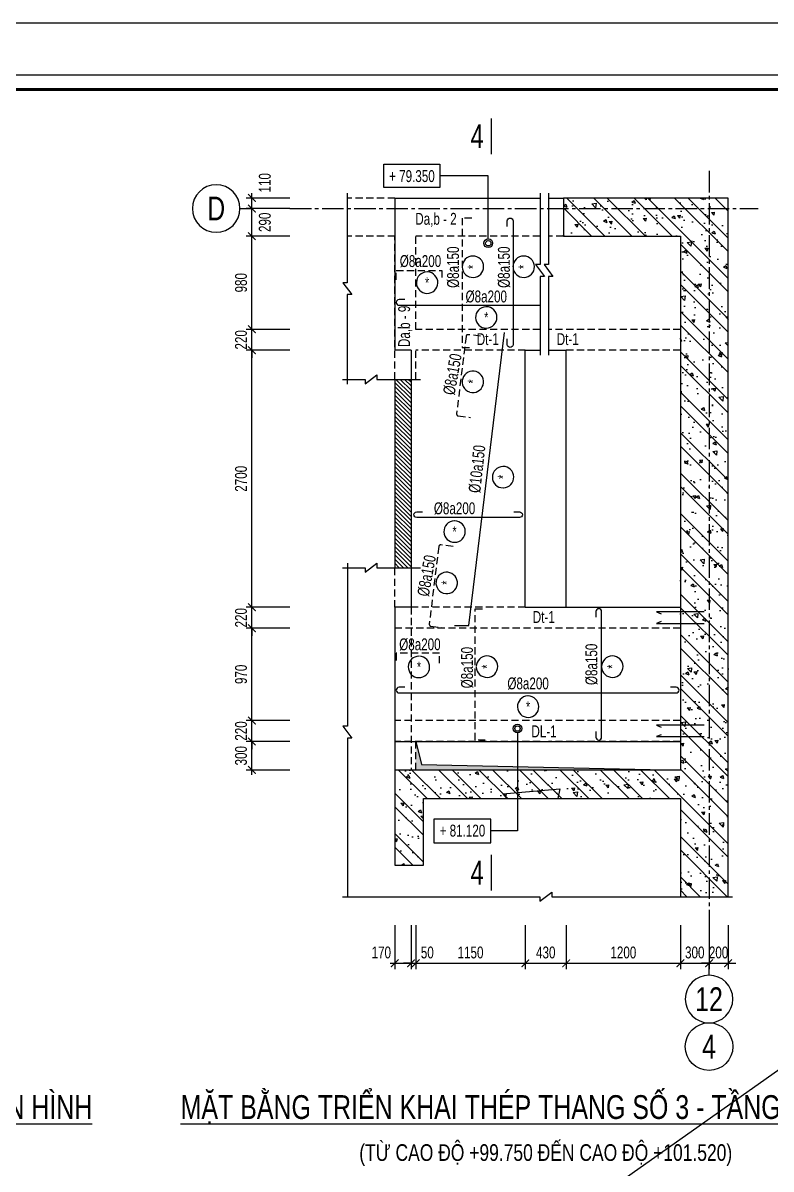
# Model space of a CAD drawing. Header units: millimetres. Extents: x -77370 to 109412, y -14880 to 214694.
# Drawn here: x 18542 to 26399, y 123934 to 135977 of the extents above; entities that cross this region are included whole.
import ezdxf
from ezdxf.enums import TextEntityAlignment as Align

# ---------------------------------------------------------------- set-up
doc = ezdxf.new("R2010")
doc.units = ezdxf.units.MM
doc.header["$LTSCALE"] = 300
doc.header["$MEASUREMENT"] = 0
doc.header["$PDMODE"] = 66
doc.linetypes.add('CENTER2', pattern=[1.125, 0.75, -0.125, 0.125, -0.125])
doc.linetypes.add('HIDDEN', pattern=[0.375, 0.25, -0.125])
doc.layers.get('0').update_dxf_attribs({"linetype": 'CONTINUOUS'})
doc.layers.get('DEFPOINTS').update_dxf_attribs({"linetype": 'CONTINUOUS'})
for name, color, linetype in [('CDC-KHUNGTEN', 7, 'CONTINUOUS'), ('CDC.01.AXIS', 160, 'CENTER2'), ('CDC.02.DIM', 1, 'CONTINUOUS'), ('CDC.03.BORDER', 3, 'CONTINUOUS'), ('CDC.04.HIDDEN', 8, 'HIDDEN'), ('CDC.05.STEEL', 4, 'CONTINUOUS'), ('CDC.06.TEXT', 2, 'CONTINUOUS'), ('CDC.10.HATCH', 251, 'CONTINUOUS'), ('CDC.11.NOTE', 8, 'CONTINUOUS'), ('CDC.14.STEELNUM', 2, 'CONTINUOUS'), ('KCS_DIM', 1, 'CONTINUOUS'), ('KCS_STEEL_BOTTOM', 4, 'CONTINUOUS'), ('KCS_STEEL_TOP', 4, 'HIDDEN')]:
    doc.layers.add(name, color=color, linetype=linetype)
doc.layers.add('KCS_Plotter', color=11, linetype='CONTINUOUS', plot=False)
doc.styles.add('KCS_BIGTEXT', font='arial.ttf', dxfattribs={"width": 0.7})
doc.styles.add('KCS_SMTEXT', font='arial.ttf', dxfattribs={"width": 0.7})
doc.dimstyles.new('KCS_DIM50', dxfattribs={"dimscale": 2, "dimtxt": 62.5, "dimasz": 40, "dimexe": 30, "dimexo": 0, "dimgap": 25, "dimtad": 1, "dimdec": 0, "dimzin": 13, "dimdsep": 46, "dimtxsty": 'KCS_SMTEXT', "dimblk": 'ARCHTICK', "dimcen": 0, "dimdle": 25, "dimclrd": 1, "dimclre": 1, "dimclrt": 2, "dimadec": 0, "dimazin": 0, "dimtfac": 1, "dimtdec": 0, "dimtix": 1, "dimtmove": 2, "dimatfit": 3, "dimfxl": 1, "dimtolj": 1, "dimtzin": 13, "dimarcsym": 0})

# ---------------------------------------------------------------- blocks, each defined once
blk = doc.blocks.new('Vach')
at = {"layer": 'CDC.10.HATCH'}
h = blk.add_hatch(dxfattribs=at)
h.set_pattern_fill('AR-CONC', color=256, scale=1000, style=0)
h.paths.add_polyline_path([(0, 7341), (-174, 7341), (-248, 7305), (-248, 7378), (-321, 7341), (-500, 7341), (-500, 6310), (-3200, 6310), (-3200, 7010), (-3500, 7010), (-3500, 6010), (-3280, 6010), (-500, 6010), (-500, 400), (-1730, 400), (-1730, 0), (0, 0)])
h = blk.add_hatch(dxfattribs=at)
h.set_pattern_fill('AR-CONC', color=256, scale=50, style=0)
h.paths.add_polyline_path([(0, 7341), (-174, 7341), (-248, 7305), (-248, 7378), (-321, 7341), (-500, 7341), (-500, 6310), (-3200, 6310), (-3200, 7010), (-3500, 7010), (-3500, 6010), (-3280, 6010), (-500, 6010), (-500, 400), (-1730, 400), (-1730, 0), (0, 0)])
h = blk.add_hatch(dxfattribs=at)
h.set_pattern_fill('ANSI32', color=256, scale=800, style=0)
h.paths.add_polyline_path([(-500, 6010), (-500, 400), (-1730, 400), (-1730, 0), (0, 0), (0, 7341), (-174, 7341), (-321, 7341), (-500, 7341), (-500, 6310), (-3200, 6310), (-3200, 7010), (-3500, 7010), (-3500, 6010), (-3280, 6010)])
at = {"layer": 'CDC.01.AXIS'}
for p, q in [((-200, -285), (-200, 7641)), ((-4601, 110), (315, 110))]:
    blk.add_line(p, q, dxfattribs=at)
at = {"layer": 'CDC.03.BORDER'}
for p, q in [((-500, 6310), (-500, 7341)), ((0, 7341), (0, 0)), ((-3500, 7010), (-3200, 7010)), ((-3500, 6010), (-3500, 7010)), ((-3200, 7010), (-3200, 6310)), ((-3200, 7010), (-3200, 6310)), ((-3200, 6310), (-500, 6310)), ((-3280, 6010), (-3500, 6010)), ((-500, 6010), (-3330, 6010)), ((-500, 400), (-500, 6010)), ((-1730, 0), (-1730, 400)), ((-1730, 400), (-500, 400)), ((0, 0), (-1730, 0))]:
    blk.add_line(p, q, dxfattribs=at)
blk = doc.blocks.new('GCC_01')
at = {"layer": 'CDC.06.TEXT', "color": 4}
blk.add_line((0, 0), (0, 375), dxfattribs=at)
at = {"layer": 'CDC.06.TEXT', "color": 4, "style": 'KCS_BIGTEXT', "width": 0.6}
blk.add_attdef('1', text='', height=250, dxfattribs=at).set_placement((-83, 62), align=Align.RIGHT)
blk = doc.blocks.new('_ArchTick')
at = {"color": 0, "linetype": 'ByBlock', "const_width": 0.15}
blk.add_lwpolyline([(-0.5, -0.5), (0.5, 0.5)], dxfattribs=at)
blk = doc.blocks.new('*D415')
at = {"layer": 'CDC.02.DIM', "color": 1, "lineweight": -2, "transparency": 16777216}
for p, q in [((22448, 126496), (22448, 126036)), ((22618, 126496), (22618, 126036)), ((22398, 126096), (22668, 126096))]:
    blk.add_line(p, q, dxfattribs=at)
at = {"layer": 'DEFPOINTS', "color": 0, "transparency": 16777216}
for p in [(22448, 126496), (22618, 126496), (22618, 126096)]:
    blk.add_point(p, dxfattribs=at)
at = {"layer": 'CDC.02.DIM', "color": 1, "lineweight": -2, "transparency": 16777216, "xscale": 80, "yscale": 80, "zscale": 80, "rotation": 180}
blk.add_blockref('_ArchTick', (22448, 126096), dxfattribs=at)
at = {"layer": 'CDC.02.DIM', "color": 1, "lineweight": -2, "transparency": 16777216, "xscale": 80, "yscale": 80, "zscale": 80}
blk.add_blockref('_ArchTick', (22618, 126096), dxfattribs=at)
at = {"layer": 'CDC.02.DIM', "color": 2, "transparency": 16777216, "insert": (22306, 126209), "char_height": 125, "attachment_point": 5, "style": 'KCS_SMTEXT'}
blk.add_mtext('\\A1;170', dxfattribs=at)
blk = doc.blocks.new('*D416')
at = {"layer": 'CDC.02.DIM', "color": 1, "lineweight": -2, "transparency": 16777216}
for p, q in [((22618, 126496), (22618, 126036)), ((22668, 126496), (22668, 126036)), ((22618, 126096), (22538, 126096)), ((22618, 126096), (22668, 126096)), ((22668, 126096), (22748, 126096))]:
    blk.add_line(p, q, dxfattribs=at)
at = {"layer": 'DEFPOINTS', "color": 0, "transparency": 16777216}
for p in [(22618, 126496), (22668, 126496), (22668, 126096)]:
    blk.add_point(p, dxfattribs=at)
at = {"layer": 'CDC.02.DIM', "color": 1, "lineweight": -2, "transparency": 16777216, "xscale": 80, "yscale": 80, "zscale": 80}
blk.add_blockref('_ArchTick', (22618, 126096), dxfattribs=at)
at = {"layer": 'CDC.02.DIM', "color": 1, "lineweight": -2, "transparency": 16777216, "xscale": 80, "yscale": 80, "zscale": 80, "rotation": 180}
blk.add_blockref('_ArchTick', (22668, 126096), dxfattribs=at)
at = {"layer": 'CDC.02.DIM', "color": 2, "transparency": 16777216, "insert": (22789, 126209), "char_height": 125, "attachment_point": 5, "style": 'KCS_SMTEXT'}
blk.add_mtext('\\A1;50', dxfattribs=at)
blk = doc.blocks.new('*D417')
at = {"layer": 'CDC.02.DIM', "color": 1, "lineweight": -2, "transparency": 16777216}
for p, q in [((22668, 126496), (22668, 126036)), ((23818, 126496), (23818, 126036)), ((22618, 126096), (23868, 126096))]:
    blk.add_line(p, q, dxfattribs=at)
at = {"layer": 'DEFPOINTS', "color": 0, "transparency": 16777216}
for p in [(22668, 126496), (23818, 126496), (23818, 126096)]:
    blk.add_point(p, dxfattribs=at)
at = {"layer": 'CDC.02.DIM', "color": 1, "lineweight": -2, "transparency": 16777216, "xscale": 80, "yscale": 80, "zscale": 80, "rotation": 180}
blk.add_blockref('_ArchTick', (22668, 126096), dxfattribs=at)
at = {"layer": 'CDC.02.DIM', "color": 1, "lineweight": -2, "transparency": 16777216, "xscale": 80, "yscale": 80, "zscale": 80}
blk.add_blockref('_ArchTick', (23818, 126096), dxfattribs=at)
at = {"layer": 'CDC.02.DIM', "color": 2, "transparency": 16777216, "insert": (23243, 126209), "char_height": 125, "attachment_point": 5, "style": 'KCS_SMTEXT'}
blk.add_mtext('\\A1;1150', dxfattribs=at)
blk = doc.blocks.new('*D418')
at = {"layer": 'CDC.02.DIM', "color": 1, "lineweight": -2, "transparency": 16777216}
for p, q in [((23818, 126496), (23818, 126036)), ((24248, 126496), (24248, 126036)), ((23768, 126096), (24298, 126096))]:
    blk.add_line(p, q, dxfattribs=at)
at = {"layer": 'DEFPOINTS', "color": 0, "transparency": 16777216}
for p in [(23818, 126496), (24248, 126496), (24248, 126096)]:
    blk.add_point(p, dxfattribs=at)
at = {"layer": 'CDC.02.DIM', "color": 1, "lineweight": -2, "transparency": 16777216, "xscale": 80, "yscale": 80, "zscale": 80, "rotation": 180}
blk.add_blockref('_ArchTick', (23818, 126096), dxfattribs=at)
at = {"layer": 'CDC.02.DIM', "color": 1, "lineweight": -2, "transparency": 16777216, "xscale": 80, "yscale": 80, "zscale": 80}
blk.add_blockref('_ArchTick', (24248, 126096), dxfattribs=at)
at = {"layer": 'CDC.02.DIM', "color": 2, "transparency": 16777216, "insert": (24033, 126209), "char_height": 125, "attachment_point": 5, "style": 'KCS_SMTEXT'}
blk.add_mtext('\\A1;430', dxfattribs=at)
blk = doc.blocks.new('*D419')
at = {"layer": 'CDC.02.DIM', "color": 1, "lineweight": -2, "transparency": 16777216}
for p, q in [((24248, 126496), (24248, 126036)), ((25448, 126496), (25448, 126036)), ((24198, 126096), (25498, 126096))]:
    blk.add_line(p, q, dxfattribs=at)
at = {"layer": 'DEFPOINTS', "color": 0, "transparency": 16777216}
for p in [(24248, 126496), (25448, 126496), (25448, 126096)]:
    blk.add_point(p, dxfattribs=at)
at = {"layer": 'CDC.02.DIM', "color": 1, "lineweight": -2, "transparency": 16777216, "xscale": 80, "yscale": 80, "zscale": 80, "rotation": 180}
blk.add_blockref('_ArchTick', (24248, 126096), dxfattribs=at)
at = {"layer": 'CDC.02.DIM', "color": 1, "lineweight": -2, "transparency": 16777216, "xscale": 80, "yscale": 80, "zscale": 80}
blk.add_blockref('_ArchTick', (25448, 126096), dxfattribs=at)
at = {"layer": 'CDC.02.DIM', "color": 2, "transparency": 16777216, "insert": (24848, 126209), "char_height": 125, "attachment_point": 5, "style": 'KCS_SMTEXT'}
blk.add_mtext('\\A1;1200', dxfattribs=at)
blk = doc.blocks.new('*D420')
at = {"layer": 'CDC.02.DIM', "color": 1, "lineweight": -2, "transparency": 16777216}
for p, q in [((25448, 126496), (25448, 126036)), ((25748, 126496), (25748, 126036)), ((25398, 126096), (25798, 126096))]:
    blk.add_line(p, q, dxfattribs=at)
at = {"layer": 'DEFPOINTS', "color": 0, "transparency": 16777216}
for p in [(25448, 126496), (25748, 126496), (25748, 126096)]:
    blk.add_point(p, dxfattribs=at)
at = {"layer": 'CDC.02.DIM', "color": 1, "lineweight": -2, "transparency": 16777216, "xscale": 80, "yscale": 80, "zscale": 80, "rotation": 180}
blk.add_blockref('_ArchTick', (25448, 126096), dxfattribs=at)
at = {"layer": 'CDC.02.DIM', "color": 1, "lineweight": -2, "transparency": 16777216, "xscale": 80, "yscale": 80, "zscale": 80}
blk.add_blockref('_ArchTick', (25748, 126096), dxfattribs=at)
at = {"layer": 'CDC.02.DIM', "color": 2, "transparency": 16777216, "insert": (25598, 126209), "char_height": 125, "attachment_point": 5, "style": 'KCS_SMTEXT'}
blk.add_mtext('\\A1;300', dxfattribs=at)
blk = doc.blocks.new('*D421')
at = {"layer": 'CDC.02.DIM', "color": 1, "lineweight": -2, "transparency": 16777216}
for p, q in [((25748, 126496), (25748, 126036)), ((25948, 126496), (25948, 126036)), ((25748, 126096), (25668, 126096)), ((25748, 126096), (25948, 126096)), ((25948, 126096), (26028, 126096))]:
    blk.add_line(p, q, dxfattribs=at)
at = {"layer": 'DEFPOINTS', "color": 0, "transparency": 16777216}
for p in [(25748, 126496), (25948, 126496), (25948, 126096)]:
    blk.add_point(p, dxfattribs=at)
at = {"layer": 'CDC.02.DIM', "color": 1, "lineweight": -2, "transparency": 16777216, "xscale": 80, "yscale": 80, "zscale": 80}
blk.add_blockref('_ArchTick', (25748, 126096), dxfattribs=at)
at = {"layer": 'CDC.02.DIM', "color": 1, "lineweight": -2, "transparency": 16777216, "xscale": 80, "yscale": 80, "zscale": 80, "rotation": 180}
blk.add_blockref('_ArchTick', (25948, 126096), dxfattribs=at)
at = {"layer": 'CDC.02.DIM', "color": 2, "transparency": 16777216, "insert": (25848, 126209), "char_height": 125, "attachment_point": 5, "style": 'KCS_SMTEXT'}
blk.add_mtext('\\A1;200', dxfattribs=at)
blk = doc.blocks.new('_Axis name')
at = {"layer": 'KCS_DIM'}
blk.add_line((0, 2.5), (0, 0), dxfattribs=at)
blk.add_circle((0, 7.5), 5, dxfattribs=at)
at = {"layer": 'KCS_DIM', "color": 4, "style": 'KCS_BIGTEXT', "width": 0.75}
blk.add_attdef('.', text='', height=5, dxfattribs=at).set_placement((0, 7.5), align=Align.MIDDLE)
blk = doc.blocks.new('*D431')
at = {"layer": 'CDC.02.DIM', "color": 1, "lineweight": -2, "transparency": 16777216}
for p, q in [((21347, 128427), (20887, 128427)), ((20947, 128077), (20947, 128477)), ((21347, 128127), (20887, 128127))]:
    blk.add_line(p, q, dxfattribs=at)
at = {"layer": 'DEFPOINTS', "color": 0, "transparency": 16777216}
for p in [(20947, 128427), (21347, 128427), (21347, 128127)]:
    blk.add_point(p, dxfattribs=at)
at = {"layer": 'CDC.02.DIM', "color": 1, "lineweight": -2, "transparency": 16777216, "xscale": 80, "yscale": 80, "zscale": 80}
for p, rotation in [((20947, 128427), 90), ((20947, 128127), 270)]:
    blk.add_blockref('_ArchTick', p, dxfattribs=dict(at, rotation=rotation))
at = {"layer": 'CDC.02.DIM', "color": 2, "transparency": 16777216, "insert": (20833, 128277), "char_height": 125, "attachment_point": 5, "rotation": 90, "style": 'KCS_SMTEXT'}
blk.add_mtext('\\A1;300', dxfattribs=at)
blk = doc.blocks.new('*D432')
at = {"layer": 'CDC.02.DIM', "color": 1, "lineweight": -2, "transparency": 16777216}
for p, q in [((21347, 129617), (20887, 129617)), ((20947, 128597), (20947, 129667)), ((21347, 128647), (20887, 128647))]:
    blk.add_line(p, q, dxfattribs=at)
at = {"layer": 'DEFPOINTS', "color": 0, "transparency": 16777216}
for p in [(20947, 129617), (21347, 129617), (21347, 128647)]:
    blk.add_point(p, dxfattribs=at)
at = {"layer": 'CDC.02.DIM', "color": 1, "lineweight": -2, "transparency": 16777216, "xscale": 80, "yscale": 80, "zscale": 80}
for p, rotation in [((20947, 129617), 90), ((20947, 128647), 270)]:
    blk.add_blockref('_ArchTick', p, dxfattribs=dict(at, rotation=rotation))
at = {"layer": 'CDC.02.DIM', "color": 2, "transparency": 16777216, "insert": (20833, 129132), "char_height": 125, "attachment_point": 5, "rotation": 90, "style": 'KCS_SMTEXT'}
blk.add_mtext('\\A1;970', dxfattribs=at)
blk = doc.blocks.new('*D433')
at = {"layer": 'CDC.02.DIM', "color": 1, "lineweight": -2, "transparency": 16777216}
for p, q in [((21347, 129837), (20887, 129837)), ((20947, 129837), (20947, 129917)), ((20947, 129617), (20947, 129837)), ((21347, 129617), (20887, 129617)), ((20947, 129617), (20947, 129537))]:
    blk.add_line(p, q, dxfattribs=at)
at = {"layer": 'DEFPOINTS', "color": 0, "transparency": 16777216}
for p in [(20947, 129837), (21347, 129837), (21347, 129617)]:
    blk.add_point(p, dxfattribs=at)
at = {"layer": 'CDC.02.DIM', "color": 1, "lineweight": -2, "transparency": 16777216, "xscale": 80, "yscale": 80, "zscale": 80}
for p, rotation in [((20947, 129837), 270), ((20947, 129617), 90)]:
    blk.add_blockref('_ArchTick', p, dxfattribs=dict(at, rotation=rotation))
at = {"layer": 'CDC.02.DIM', "color": 2, "transparency": 16777216, "insert": (20833, 129727), "char_height": 125, "attachment_point": 5, "rotation": 90, "style": 'KCS_SMTEXT'}
blk.add_mtext('\\A1;220', dxfattribs=at)
blk = doc.blocks.new('*D434')
at = {"layer": 'CDC.02.DIM', "color": 1, "lineweight": -2, "transparency": 16777216}
for p, q in [((21347, 132537), (20887, 132537)), ((20947, 129787), (20947, 132587)), ((21347, 129837), (20887, 129837))]:
    blk.add_line(p, q, dxfattribs=at)
at = {"layer": 'DEFPOINTS', "color": 0, "transparency": 16777216}
for p in [(20947, 132537), (21347, 132537), (21347, 129837)]:
    blk.add_point(p, dxfattribs=at)
at = {"layer": 'CDC.02.DIM', "color": 1, "lineweight": -2, "transparency": 16777216, "xscale": 80, "yscale": 80, "zscale": 80}
for p, rotation in [((20947, 132537), 90), ((20947, 129837), 270)]:
    blk.add_blockref('_ArchTick', p, dxfattribs=dict(at, rotation=rotation))
at = {"layer": 'CDC.02.DIM', "color": 2, "transparency": 16777216, "insert": (20833, 131187), "char_height": 125, "attachment_point": 5, "rotation": 90, "style": 'KCS_SMTEXT'}
blk.add_mtext('\\A1;2700', dxfattribs=at)
blk = doc.blocks.new('*D435')
at = {"layer": 'CDC.02.DIM', "color": 1, "lineweight": -2, "transparency": 16777216}
for p, q in [((20947, 132757), (20947, 132837)), ((21347, 132757), (20887, 132757)), ((20947, 132537), (20947, 132757)), ((21347, 132537), (20887, 132537)), ((20947, 132537), (20947, 132457))]:
    blk.add_line(p, q, dxfattribs=at)
at = {"layer": 'DEFPOINTS', "color": 0, "transparency": 16777216}
for p in [(20947, 132757), (21347, 132757), (21347, 132537)]:
    blk.add_point(p, dxfattribs=at)
at = {"layer": 'CDC.02.DIM', "color": 1, "lineweight": -2, "transparency": 16777216, "xscale": 80, "yscale": 80, "zscale": 80}
for p, rotation in [((20947, 132757), 270), ((20947, 132537), 90)]:
    blk.add_blockref('_ArchTick', p, dxfattribs=dict(at, rotation=rotation))
at = {"layer": 'CDC.02.DIM', "color": 2, "transparency": 16777216, "insert": (20833, 132647), "char_height": 125, "attachment_point": 5, "rotation": 90, "style": 'KCS_SMTEXT'}
blk.add_mtext('\\A1;220', dxfattribs=at)
blk = doc.blocks.new('*D436')
at = {"layer": 'CDC.02.DIM', "color": 1, "lineweight": -2, "transparency": 16777216}
for p, q in [((21347, 133737), (20887, 133737)), ((20947, 132707), (20947, 133787)), ((21347, 132757), (20887, 132757))]:
    blk.add_line(p, q, dxfattribs=at)
at = {"layer": 'DEFPOINTS', "color": 0, "transparency": 16777216}
for p in [(20947, 133737), (21347, 133737), (21347, 132757)]:
    blk.add_point(p, dxfattribs=at)
at = {"layer": 'CDC.02.DIM', "color": 1, "lineweight": -2, "transparency": 16777216, "xscale": 80, "yscale": 80, "zscale": 80}
for p, rotation in [((20947, 133737), 90), ((20947, 132757), 270)]:
    blk.add_blockref('_ArchTick', p, dxfattribs=dict(at, rotation=rotation))
at = {"layer": 'CDC.02.DIM', "color": 2, "transparency": 16777216, "insert": (20833, 133247), "char_height": 125, "attachment_point": 5, "rotation": 90, "style": 'KCS_SMTEXT'}
blk.add_mtext('\\A1;980', dxfattribs=at)
blk = doc.blocks.new('*D437')
at = {"layer": 'CDC.02.DIM', "color": 1, "lineweight": -2, "transparency": 16777216}
for p, q in [((20947, 133687), (20947, 134077)), ((21347, 134027), (20887, 134027)), ((21347, 133737), (20887, 133737))]:
    blk.add_line(p, q, dxfattribs=at)
at = {"layer": 'DEFPOINTS', "color": 0, "transparency": 16777216}
for p in [(20947, 134027), (21347, 134027), (21347, 133737)]:
    blk.add_point(p, dxfattribs=at)
at = {"layer": 'CDC.02.DIM', "color": 1, "lineweight": -2, "transparency": 16777216, "xscale": 80, "yscale": 80, "zscale": 80}
for p, rotation in [((20947, 134027), 90), ((20947, 133737), 270)]:
    blk.add_blockref('_ArchTick', p, dxfattribs=dict(at, rotation=rotation))
at = {"layer": 'CDC.02.DIM', "color": 2, "transparency": 16777216, "insert": (21083, 133882), "char_height": 125, "attachment_point": 5, "rotation": 90, "style": 'KCS_SMTEXT'}
blk.add_mtext('\\A1;290', dxfattribs=at)
blk = doc.blocks.new('*D438')
at = {"layer": 'CDC.02.DIM', "color": 1, "lineweight": -2, "transparency": 16777216}
for p, q in [((20947, 133977), (20947, 134187)), ((21347, 134137), (20887, 134137)), ((21347, 134027), (20887, 134027))]:
    blk.add_line(p, q, dxfattribs=at)
at = {"layer": 'DEFPOINTS', "color": 0, "transparency": 16777216}
for p in [(20947, 134137), (21347, 134137), (21347, 134027)]:
    blk.add_point(p, dxfattribs=at)
at = {"layer": 'CDC.02.DIM', "color": 1, "lineweight": -2, "transparency": 16777216, "xscale": 80, "yscale": 80, "zscale": 80}
for p, rotation in [((20947, 134137), 90), ((20947, 134027), 270)]:
    blk.add_blockref('_ArchTick', p, dxfattribs=dict(at, rotation=rotation))
at = {"layer": 'CDC.02.DIM', "color": 2, "transparency": 16777216, "insert": (21083, 134297), "char_height": 125, "attachment_point": 5, "rotation": 90, "style": 'KCS_SMTEXT'}
blk.add_mtext('\\A1;110', dxfattribs=at)
blk = doc.blocks.new('*D439')
at = {"layer": 'CDC.02.DIM', "color": 1, "lineweight": -2, "transparency": 16777216}
for p, q in [((21347, 128647), (20887, 128647)), ((20947, 128647), (20947, 128727)), ((20947, 128427), (20947, 128647)), ((21347, 128427), (20887, 128427)), ((20947, 128427), (20947, 128347))]:
    blk.add_line(p, q, dxfattribs=at)
at = {"layer": 'DEFPOINTS', "color": 0, "transparency": 16777216}
for p in [(20947, 128647), (21347, 128647), (21347, 128427)]:
    blk.add_point(p, dxfattribs=at)
at = {"layer": 'CDC.02.DIM', "color": 1, "lineweight": -2, "transparency": 16777216, "xscale": 80, "yscale": 80, "zscale": 80}
for p, rotation in [((20947, 128647), 270), ((20947, 128427), 90)]:
    blk.add_blockref('_ArchTick', p, dxfattribs=dict(at, rotation=rotation))
at = {"layer": 'CDC.02.DIM', "color": 2, "transparency": 16777216, "insert": (20833, 128537), "char_height": 125, "attachment_point": 5, "rotation": 90, "style": 'KCS_SMTEXT'}
blk.add_mtext('\\A1;220', dxfattribs=at)
blk = doc.blocks.new('Khung tên chuẩn')
at = {"layer": 'CDC-KHUNGTEN', "color": 8}
blk.add_lwpolyline([(75096, 1100), (83000, 1100), (83000, 58300), (3000, 58300), (3000, 1100), (75096, 1100)], dxfattribs=at)
at = {"layer": 'CDC-KHUNGTEN', "color": 255, "lineweight": 60}
blk.add_lwpolyline([(74900, 1400), (74900, 58000), (3300, 58000), (3300, 1400), (74900, 1400)], close=True, dxfattribs=at)
at = {"layer": 'DEFPOINTS', "color": 1, "ltscale": 0.2}
blk.add_lwpolyline([(0, 0), (0, 59400), (84100, 59400), (84100, 0), (0, 0)], close=True, dxfattribs=at)

msp = doc.modelspace()

# ---------------------------------------------------------------- hatches: boundary and pattern name
at = {"layer": 'CDC.10.HATCH'}
h = msp.add_hatch(dxfattribs=at)
h.set_pattern_fill('ANSI31', color=256, scale=250, style=0)
h.set_pattern_definition([(315, (-2532006.98, -574212.712), (-22.0970869, -22.0970869), [])])
h.paths.add_polyline_path([(22617.9, 130484.8), (22447.9, 130484.8), (22447.9, 132042.9), (22617.9, 132042.9)])
h.paths.add_polyline_path([(22617.9, 132042.9), (22447.9, 132042.9), (22447.9, 132231.7), (22617.9, 132231.7)])
h.paths.add_polyline_path([(22617.9, 130252), (22447.9, 130252), (22447.9, 130484.8), (22617.9, 130484.8)])
msp.add_hatch(color=256, dxfattribs=at).paths.add_polyline_path([(25447.9, 128126.9), (22728.5, 128183.5), (22667.9, 128426.9), (22667.9, 128126.9)])

# ---------------------------------------------------------------- linework, layer by layer
at = {"layer": 'CDC.02.DIM', "linetype": 'ByBlock'}
for points in [[(22333.7, 134494.1), (22922.3, 134494.1), (22922.3, 134246.1), (22333.7, 134246.1)], [(22857.6, 127362.3), (23458, 127362.3), (23458, 127610.2), (22857.6, 127610.2)]]:
    msp.add_lwpolyline(points, close=True, dxfattribs=at)
for points in [[(23429.8, 133707.1), (23429.8, 134370.1), (22922.3, 134370.1)], [(23736.2, 128517), (23736.2, 127486.3), (23458, 127486.3)]]:
    msp.add_lwpolyline(points, dxfattribs=at)
at = {"layer": 'CDC.02.DIM'}
for points in [[(21947.8, 134186.9), (21948.5, 133246.8), (21901.6, 133246.8), (21995.3, 133121.8), (21948.5, 133121.8), (21948.2, 132181.6)], [(23972.7, 134186.9), (23973.2, 133437.1), (23926.3, 133437.1), (24020, 133312.1), (23973.2, 133312.1), (23973.2, 132486.9)], [(24061.5, 134186.9), (24062, 133437.1), (24015.1, 133437.1), (24108.9, 133312.1), (24062, 133312.1), (24062, 132486.9)], [(23972.7, 134143.9), (23973.2, 133437.1), (23926.3, 133437.1), (24020, 133312.1), (23973.2, 133312.1), (23973.2, 132516.5)], [(24061.5, 134143.9), (24062, 133437.1), (24015.1, 133437.1), (24108.9, 133312.1), (24062, 133312.1), (24062, 132516.5)], [(21898.2, 132231.6), (22135.6, 132231.7), (22135.6, 132184.9), (22260.6, 132278.7), (22260.6, 132231.8), (22717.9, 132232)], [(21898.2, 130251.9), (22135.6, 130252.1), (22135.6, 130205.2), (22260.6, 130299), (22260.6, 130252.1), (22717.9, 130252.3)], [(21950.3, 130302), (21950.3, 128586.3), (21903.5, 128586.3), (21997.2, 128461.3), (21950.3, 128461.3), (21950.4, 126795.6)], [(21898.2, 126795.6), (23970.4, 126795.6), (23970.4, 126748.7), (24095.4, 126842.5), (24095.4, 126795.6), (25994.8, 126795.6)]]:
    msp.add_lwpolyline(points, dxfattribs=at)
at = {"layer": 'CDC.02.DIM', "lineweight": -2}
for centre in [(23429.8, 133661.5), (23736.2, 128562.6)]:
    msp.add_circle(centre, 45.6, dxfattribs=at)
at = {"layer": 'CDC.02.DIM'}
msp.add_circle((25747.9, 125220.6), 250, dxfattribs=at)
at = {"layer": 'CDC.03.BORDER'}
for p, q in [((22447.9, 134136.9), (23972.7, 134136.9)), ((22447.9, 134136.9), (22447.9, 132536.9)), ((24061.6, 134136.9), (24217.9, 134136.9)), ((22617.9, 132536.9), (22447.9, 132536.9)), ((22617.9, 132536.9), (22617.9, 129836.9)), ((23817.9, 129836.9), (23817.9, 132536.9)), ((23817.9, 132536.9), (23973.2, 132536.9)), ((22447.9, 132231.7), (22447.9, 130252)), ((22617.9, 129836.9), (22447.9, 129836.9)), ((22447.9, 129836.9), (22447.9, 128126.9)), ((23817.9, 129836.9), (25447.9, 129836.9)), ((22447.9, 128426.9), (25447.9, 128426.9))]:
    msp.add_line(p, q, dxfattribs=at)
at = {"layer": 'CDC.04.HIDDEN'}
for p, q in [((22447.9, 134136.9), (21947.8, 134136.9)), ((22447.9, 133736.9), (21948.1, 133736.9)), ((22447.9, 132231.7), (22447.9, 133736.9)), ((23972.9, 133736.9), (22667.9, 133736.9)), ((22667.9, 132756.9), (22667.9, 133736.9)), ((24217.9, 133736.9), (24061.7, 133736.9)), ((23973.2, 132756.9), (22667.9, 132756.9)), ((25447.9, 132756.9), (24062, 132756.9)), ((23817.9, 132536.9), (22667.9, 132536.9)), ((22667.9, 132231.7), (22667.9, 132536.9)), ((25447.9, 132536.9), (24247.9, 132536.9)), ((22447.9, 129836.9), (22447.9, 130252)), ((23817.9, 129836.9), (22447.9, 129836.9)), ((22617.9, 129836.9), (22617.9, 128126.9)), ((25447.9, 129616.9), (22447.9, 129616.9)), ((23973.2, 128646.9), (22447.9, 128646.9)), ((25447.9, 128646.9), (23973.2, 128646.9)), ((23973.2, 128426.9), (22447.9, 128426.9)), ((22667.9, 128126.9), (22667.9, 128426.9)), ((25447.9, 128426.9), (24062, 128426.9))]:
    msp.add_line(p, q, dxfattribs=at)
at = {"layer": 'CDC.05.STEEL'}
for points in [[(25697.6, 129787.5), (25197.6, 129787.5), (25244.8, 129768.3)], [(25244.8, 129688), (25196.2, 129667.5), (25697.6, 129667.5)], [(25697.6, 128597.5), (25197.6, 128597.5), (25244.8, 128578.3)], [(25244.8, 128498), (25196.2, 128477.5), (25697.6, 128477.5)]]:
    msp.add_lwpolyline(points, dxfattribs=at)
at = {"layer": 'CDC.10.HATCH'}
for p in [(24062, 132536.9), (24247.9, 129836.9)]:
    msp.add_line(p, (24247.9, 132536.9), dxfattribs=at)
msp.add_lwpolyline([(22667.9, 128426.9), (22728.5, 128183.5), (25447.9, 128126.9)], dxfattribs=at)
at = {"layer": 'CDC.11.NOTE', "color": 3, "linetype": 'ByBlock'}
for centre in [(23429.8, 133661.5), (23736.2, 128562.6)]:
    msp.add_circle(centre, 28.2, dxfattribs=at)
at = {"layer": 'CDC.14.STEELNUM', "color": 8}
for centre, start, end in [((23268.1, 133414.8), 182.29244, 180), ((23801.5, 133414.8), 182.29244, 180), ((22787.4, 133247.5), 90, 87.70756), ((23408.3, 132882.8), 92.29244, 90), ((23267.9, 132205.5), 253.43757, 251.14513), ((23585, 131204.3), 272.29244, 270), ((23075.4, 130632.3), 92.29244, 90), ((22992.5, 130093.1), 253.43757, 251.14513), ((22701.4, 129210.5), 90, 87.70756), ((23415.6, 129212.9), 182.29244, 180), ((24732, 129212.9), 182.29244, 180), ((23847.7, 128792.3), 92.29245, 90.00001)]:
    msp.add_arc(centre, 112.5, start, end, dxfattribs=at)
at = {"layer": 'KCS_Plotter'}
msp.add_line((0, 106277), (42050, 135977), dxfattribs=at)
at = {"layer": 'KCS_STEEL_BOTTOM', "color": 4, "elevation": 0}
msp.add_lwpolyline([(23629.1, 133836.9), (23629.1, 133896.9, -1), (23689.1, 133896.9), (23689.1, 132596.9, -1), (23629.1, 132596.9), (23629.1, 132656.9)], format="xyb", dxfattribs=at)
at = {"layer": 'KCS_STEEL_BOTTOM', "color": 4}
for points in [[(22552.9, 133070.3), (22492.9, 133070.3, 1), (22492.9, 133010.3), (23973.1, 133010.3)], [(23697.9, 130839.8), (23757.9, 130839.8, -1), (23757.9, 130779.8), (22677.9, 130779.8, -1), (22677.9, 130839.8), (22737.9, 130839.8)], [(24559.5, 128531.9), (24559.5, 128471.9, 1), (24619.5, 128471.9), (24619.5, 129791.9, 1), (24559.5, 129791.9), (24559.5, 129731.9)], [(22552.9, 128996.3), (22492.9, 128996.3, 1), (22492.9, 128936.3), (25402.9, 128936.3, 1), (25402.9, 128996.3), (25342.9, 128996.3)]]:
    msp.add_lwpolyline(points, format="xyb", dxfattribs=at)
msp.add_lwpolyline([(23075, 129646.9), (23225, 129646.9), (23598.9, 132723.9)], dxfattribs=at)
at = {"layer": 'KCS_STEEL_TOP'}
for points in [[(23255.7, 133926.9), (23155.7, 133926.9), (23155.7, 132566.9), (23255.7, 132566.9)], [(22462.9, 133277.3), (22462.9, 133377.3), (22942.9, 133377.3), (22942.9, 133277.3)], [(23398.4, 128441.9), (23293.4, 128441.9), (23293.4, 129821.9), (23398.4, 129821.9)], [(22917.9, 129248.3), (22917.9, 129353.3), (22462.9, 129353.3), (22462.9, 129248.3)]]:
    msp.add_lwpolyline(points, dxfattribs=at)
at = {"layer": 'KCS_STEEL_TOP', "color": 4}
for points in [[(23347, 132685.4), (23218, 132701.1, 0.4142136), (23195.7, 132683.6), (23096.8, 131869.7, 0.4142136), (23114.2, 131847.4), (23243.2, 131831.7)], [(23059.8, 130476), (22930.7, 130491.7, 0.4142136), (22908.5, 130474.3), (22809.6, 129660.3, 0.4142136), (22827, 129638), (22956, 129622.4)]]:
    msp.add_lwpolyline(points, format="xyb", dxfattribs=at)

# ---------------------------------------------------------------- block references
at = {"xscale": 0.5000000002619345, "yscale": 0.5000000002619345, "zscale": 0.5000000002619345}
msp.add_blockref('Khung tên chuẩn', (0, 106277), dxfattribs=at)
at = {"layer": 'CDC.02.DIM', "xscale": -1, "rotation": 180}
msp.add_blockref('Vach', (25947.9, 134136.9), dxfattribs=at)
at = {"layer": 'CDC.02.DIM'}
ref = msp.add_blockref('_Axis name', (20946.8, 134026.9), dxfattribs=dict(at, xscale=-50, yscale=50, zscale=50, rotation=90))
ref.add_attrib('.', 'D', dxfattribs={"layer": 'KCS_DIM', "color": 4, "height": 250, "style": 'KCS_BIGTEXT', "width": 0.75}).set_placement((20571.8, 134026.9), align=Align.MIDDLE)
ref = msp.add_blockref('_Axis name', (25747.9, 126095.6), dxfattribs=dict(at, xscale=-50, yscale=50, zscale=50, rotation=180))
ref.add_attrib('.', '12', dxfattribs={"layer": 'KCS_DIM', "color": 4, "height": 250, "style": 'KCS_BIGTEXT', "width": 0.75}).set_placement((25747.9, 125720.6), align=Align.MIDDLE)
at = {"layer": 'CDC.06.TEXT'}
ref = msp.add_blockref('GCC_01', (23463.1, 134599.1), dxfattribs=at)
ref.add_attrib('1', '4', dxfattribs={"color": 4, "height": 250, "style": 'KCS_BIGTEXT', "width": 0.7}).set_placement((23379.7, 134661.6), align=Align.RIGHT)
ref = msp.add_blockref('GCC_01', (23463.1, 126861.1), dxfattribs=at)
ref.add_attrib('1', '4', dxfattribs={"color": 4, "height": 250, "style": 'KCS_BIGTEXT', "width": 0.7}).set_placement((23379.7, 126923.6), align=Align.RIGHT)

# ---------------------------------------------------------------- texts
at = {"layer": 'CDC.02.DIM', "color": 2, "linetype": 'ByBlock', "style": 'KCS_SMTEXT', "width": 0.7}
for s, p in [('+ 79.350', (22388.2, 134305.2)), ('+ 81.120', (22918.7, 127427.8))]:
    msp.add_text(s, height=125, dxfattribs=at).set_placement(p)
at = {"layer": 'CDC.02.DIM', "color": 4, "style": 'KCS_BIGTEXT', "width": 0.75}
msp.add_attdef('4', text='.', height=250, dxfattribs=at).set_placement((25747.9, 125220.6), align=Align.MIDDLE)
at = {"layer": 'CDC.06.TEXT', "style": 'KCS_SMTEXT', "width": 0.7}
for s, p in [('Da,b - 2', (22880.1, 133910.3)), ('%%C8a200', (22717.4, 133474.8)), ('%%C8a200', (23408.3, 133102.8)), ('Dt-1', (23424.2, 132653.9)), ('Dt-1', (24264, 132653.9)), ('%%C8a200', (23075.4, 130877.3)), ('Dt-1', (24012.3, 129733.9)), ('%%C8a200', (22711.4, 129447.8)), ('DL-1', (24015.2, 128533.1))]:
    msp.add_text(s, height=125, dxfattribs=at).set_placement(p, align=Align.MIDDLE)
for s, rotation, p in [('%%C8a150', 90, (23059.5, 133410.3)), ('%%C8a150', 90, (23593, 133410.3)), ('Da,b - 9', 90, (22553.7, 132788.4)), ('%%C8a150', 79.73816, (23051.9, 132285.9)), ('%%C10a150', 83.69941, (23310, 131290.3)), ('%%C8a150', 79.73816, (22780.9, 130168.9)), ('%%C8a150', 90, (23205.6, 129202.9)), ('%%C8a150', 90, (24512, 129237)), ('%%C8a200', 0.00001, (23847.7, 129037))]:
    msp.add_text(s, height=125, rotation=rotation, dxfattribs=at).set_placement(p, align=Align.MIDDLE)
at = {"layer": 'CDC.06.TEXT', "color": 4, "style": 'KCS_SMTEXT', "width": 0.75}
for s, height, p in [('%%UMẶT BẰNG TRIỂN KHAI THÉP THANG SỐ 3 - TẦNG ĐIỂN HÌNH', 250, (15413.9, 124595.6)), ('%%UMẶT BẰNG TRIỂN KHAI THÉP THANG SỐ 3 - TẦNG KỸ THUẬT', 250, (24032.9, 124595.6)), ('(TỪ CAO ĐỘ +99.750 ĐẾN CAO ĐỘ +101.520)', 175, (24032.9, 124107.5))]:
    msp.add_text(s, height=height, dxfattribs=at).set_placement(p, align=Align.MIDDLE)
at = {"layer": 'CDC.14.STEELNUM', "style": 'KCS_SMTEXT', "width": 0.7}
for rotation, p in [(90, (23268.1, 133412.6)), (90, (23801.6, 133412.6)), (79.73816, (23267.9, 132205.5)), (83.69941, (23585, 131204.3)), (85.24405, (22992.5, 130093.1)), (90, (23415.6, 129212.9)), (90, (24732, 129212.9)), (0.00001, (23847.7, 128792.3))]:
    msp.add_text('*', height=112.5, rotation=rotation, dxfattribs=at).set_placement(p, align=Align.MIDDLE)
for p in [(22787.4, 133247.5), (23408.3, 132882.8), (23075.4, 130632.3), (22701.4, 129210.5)]:
    msp.add_text('*', height=112.5, dxfattribs=at).set_placement(p, align=Align.MIDDLE)

# ---------------------------------------------------------------- dimensions: what is measured, and where the dimension line sits
at = {"layer": 'CDC.02.DIM'}
for base, p1, p2, picture, middle in [((20946.8, 134136.9), (21346.8, 134026.9), (21346.8, 134136.9), '*D438', (21083, 134297.5)), ((20946.8, 134026.9), (21346.8, 133736.9), (21346.8, 134026.9), '*D437', (21083, 133881.9))]:
    dim = msp.add_linear_dim(base=base, p1=p1, p2=p2, angle=270, dimstyle='KCS_DIM50', dxfattribs=at)
    dim.commit()
    dim.dimension.update_dxf_attribs({"geometry": picture, "text_midpoint": middle, "dimtype": 160})
for base, p1, p2, picture, middle in [((20946.8, 133736.9), (21346.8, 132756.9), (21346.8, 133736.9), '*D436', (20833, 133246.9)), ((20946.8, 132756.9), (21346.8, 132536.9), (21346.8, 132756.9), '*D435', (20833, 132646.9)), ((20946.8, 132536.9), (21346.8, 129836.9), (21346.8, 132536.9), '*D434', (20833, 131186.9)), ((20946.8, 129836.9), (21346.8, 129616.9), (21346.8, 129836.9), '*D433', (20833, 129726.9)), ((20946.8, 129616.9), (21346.8, 128646.9), (21346.8, 129616.9), '*D432', (20833, 129131.9)), ((20946.8, 128646.9), (21346.8, 128426.9), (21346.8, 128646.9), '*D439', (20833, 128536.9)), ((20946.8, 128426.9), (21346.8, 128126.9), (21346.8, 128426.9), '*D431', (20832.9, 128276.9))]:
    dim = msp.add_linear_dim(base=base, p1=p1, p2=p2, angle=270, dimstyle='KCS_DIM50', dxfattribs=at)
    dim.commit()
    dim.dimension.update_dxf_attribs({"geometry": picture, "text_midpoint": middle})
for base, p1, p2, picture, middle in [((22617.9, 126095.6), (22447.9, 126495.6), (22617.9, 126495.6), '*D415', (22306.2, 126209.4)), ((22667.9, 126095.6), (22617.9, 126495.6), (22667.9, 126495.6), '*D416', (22789.2, 126209.4))]:
    dim = msp.add_linear_dim(base=base, p1=p1, p2=p2, dimstyle='KCS_DIM50', dxfattribs=at)
    dim.commit()
    dim.dimension.update_dxf_attribs({"geometry": picture, "text_midpoint": middle, "dimtype": 160})
for base, p1, p2, picture, middle in [((23817.9, 126095.6), (22667.9, 126495.6), (23817.9, 126495.6), '*D417', (23242.9, 126209.4)), ((24247.9, 126095.6), (23817.9, 126495.6), (24247.9, 126495.6), '*D418', (24032.9, 126209.5)), ((25447.9, 126095.6), (24247.9, 126495.6), (25447.9, 126495.6), '*D419', (24847.9, 126209.4)), ((25747.9, 126095.6), (25447.9, 126495.6), (25747.9, 126495.6), '*D420', (25597.9, 126209.5)), ((25947.9, 126095.6), (25747.9, 126495.6), (25947.9, 126495.6), '*D421', (25847.9, 126209.4))]:
    dim = msp.add_linear_dim(base=base, p1=p1, p2=p2, dimstyle='KCS_DIM50', dxfattribs=at)
    dim.commit()
    dim.dimension.update_dxf_attribs({"geometry": picture, "text_midpoint": middle})

doc.saveas('drawing.dxf')
